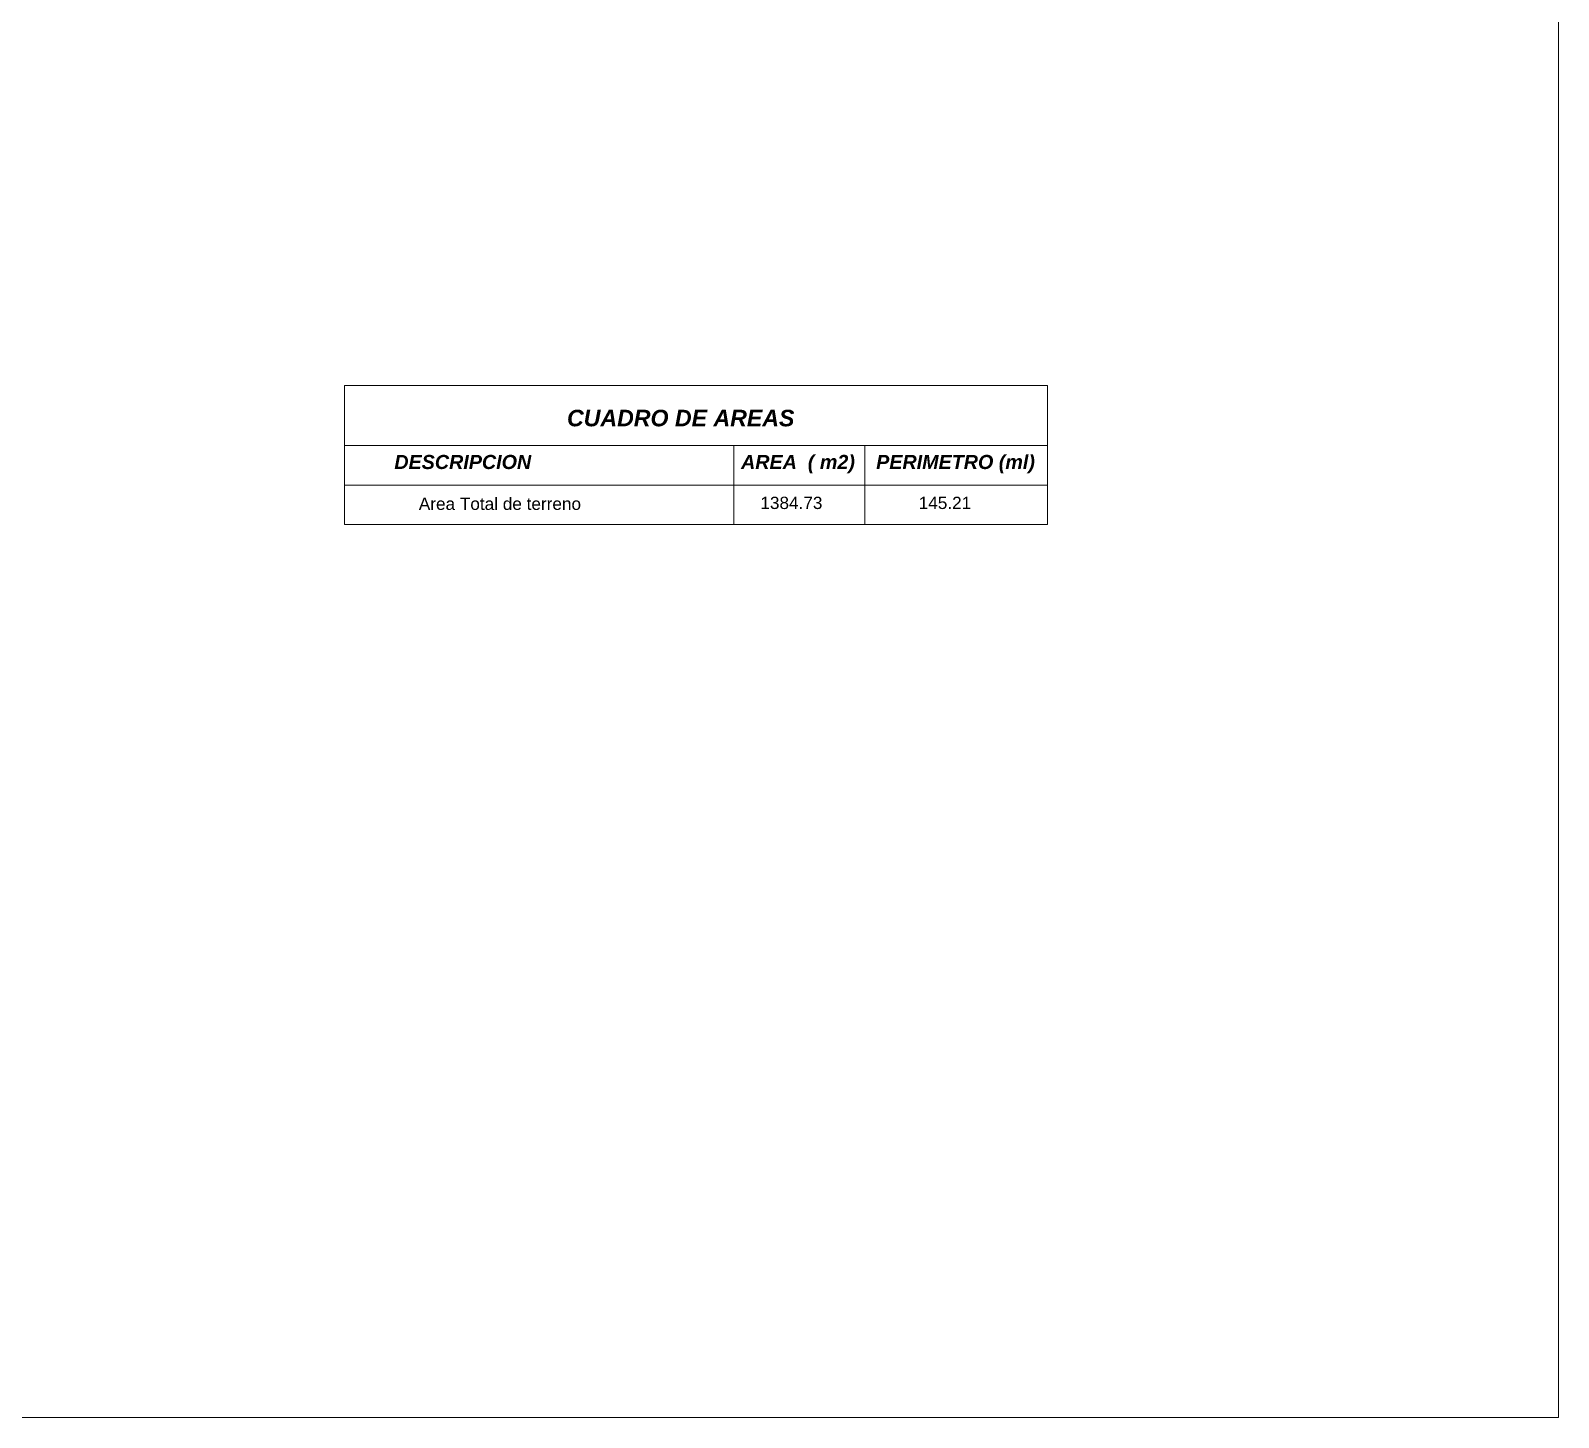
# Model space of a CAD drawing. Header units: millimetres. Extents: x 759886 to 760567, y 8424917 to 8425825.
# Drawn here: x 760480 to 760512.3, y 8425602.73 to 8425632.05 of the extents above; entities that cross this region are included whole.
import ezdxf
from ezdxf.enums import TextEntityAlignment as Align

# ---------------------------------------------------------------- set-up
doc = ezdxf.new("R2010")
doc.units = ezdxf.units.MM
doc.layers.add('COTA', color=1, linetype='Continuous', lineweight=9)
doc.layers.add('PLUMA 01', color=31, linetype='Continuous', lineweight=9)
doc.styles.add('WMF-Arial0', font='')
doc.styles.add('WMF-Swis721 Ex BT0', font='swisse.ttf')
doc.styles.get('WMF-Arial0').set_extended_font_data('Arial', italic=True, bold=True)

msp = doc.modelspace()

# ---------------------------------------------------------------- linework, layer by layer
at = {"layer": 'COTA'}
for p, q in [((760486.63335, 8425624.55157), (760501.49751, 8425624.55157)), ((760486.63335, 8425624.55157), (760486.63335, 8425621.60729)), ((760501.49751, 8425624.55157), (760501.49814, 8425621.60729)), ((760486.63335, 8425623.28111), (760501.49751, 8425623.28111)), ((760494.86683, 8425623.28111), (760494.86683, 8425621.60729)), ((760497.63216, 8425623.28111), (760497.63216, 8425621.60729)), ((760486.63335, 8425622.4442), (760501.49751, 8425622.4442)), ((760486.63335, 8425621.60729), (760501.49751, 8425621.60729)), ((760486.63398, 8425621.60729), (760501.49814, 8425621.60729))]:
    msp.add_line(p, q, dxfattribs=at)
at = {"layer": 'PLUMA 01'}
msp.add_lwpolyline([(760412.21283, 8425602.73067), (760512.29767, 8425602.73067), (760512.29767, 8425662.13067), (760412.21283, 8425662.13067)], close=True, dxfattribs=at)

# ---------------------------------------------------------------- texts
at = {"layer": 'COTA'}
for s, height, style, p in [('CUADRO DE AREAS ', 0.35, 'WMF-Arial0', (760493.8089, 8425623.86158)), ('DESCRIPCION', 0.2982326, 'WMF-Arial0', (760489.13307, 8425622.93249)), ('AREA  ( m2)', 0.2982326, 'WMF-Arial0', (760496.22008, 8425622.93249)), ('PERIMETRO (ml)', 0.2982326, 'WMF-Arial0', (760499.55107, 8425622.93249)), ('Area Total de terreno ', 0.259751, 'WMF-Swis721 Ex BT0', (760489.96916, 8425622.04892)), ('1384.73', 0.259751, 'WMF-Swis721 Ex BT0', (760496.08113, 8425622.06774)), ('145.21', 0.259751, 'WMF-Swis721 Ex BT0', (760499.32668, 8425622.06774))]:
    msp.add_text(s, height=height, dxfattribs=dict(at, style=style)).set_placement(p, align=Align.MIDDLE_CENTER)

doc.saveas('drawing.dxf')
